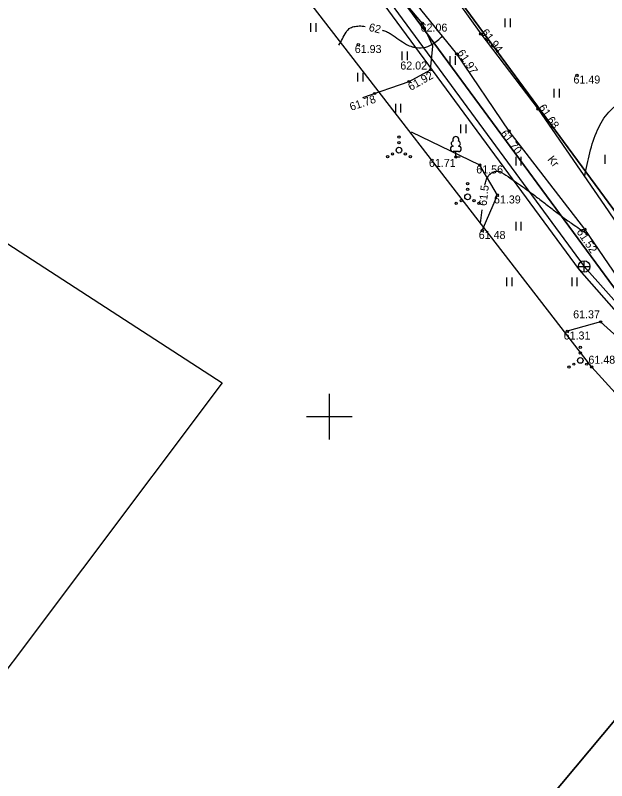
# Model space of a CAD drawing. Extents: x 643123 to 643699, y 6456101 to 6456901.
# Drawn here: x 643472.5 to 643524.3, y 6456218.1 to 6456285.1 of the extents above; entities that cross this region are included whole.
import ezdxf

# ---------------------------------------------------------------- set-up
doc = ezdxf.new("R2010")
doc.units = 0
for name, color, linetype in [('AED', 7, 'Continuous'), ('ELKAEV', 7, 'Continuous'), ('HALJASTUS', 7, 'Continuous'), ('KKAEV', 7, 'Continuous'), ('KTRASS', 7, 'Continuous'), ('MOOTPIIR', 7, 'Continuous'), ('PIIR', 7, 'Continuous'), ('PUU', 7, 'Continuous'), ('SIRAJATIS', 7, 'Continuous'), ('TEE', 7, 'Continuous'), ('VORK', 7, 'Continuous'), ('VTRASS', 7, 'Continuous')]:
    doc.layers.add(name, color=color, linetype=linetype)

msp = doc.modelspace()

# ---------------------------------------------------------------- linework, layer by layer
at = {"layer": 'AED'}
msp.add_lwpolyline([(643502.928, 6456277.914), (643506.987, 6456279.325), (643508.876, 6456280.344), (643509.065, 6456282.421), (643508.166, 6456284.403), (643502.233, 6456291.456), (643500.382, 6456293.044), (643496.358, 6456294.496), (643496.8, 6456296.879), (643495.798, 6456301.091), (643491.105, 6456307.282), (643484.7, 6456315.731), (643479.324, 6456323.309), (643474.892, 6456329.404), (643468.305, 6456338.486), (643467.057, 6456339.733), (643462.296, 6456339.962), (643459.149, 6456338.878), (643454.288, 6456336.123)], dxfattribs=at)
at = {"layer": 'ELKAEV'}
for centre in [(643508.166, 6456284.403), (643513.264, 6456283.488), (643502.545, 6456282.546), (643511.16, 6456281.737), (643508.876, 6456280.344), (643506.987, 6456279.325), (643521.69, 6456279.875), (643503.97, 6456278.276), (643518.287, 6456276.912), (643515.75, 6456274.983), (643511.081, 6456272.714), (643513.182, 6456272.007), (643514.732, 6456269.383), (643513.397, 6456266.276), (643522.378, 6456266.393), (643523.76, 6456258.295), (643520.833, 6456257.477)]:
    msp.add_circle(centre, 0.1, dxfattribs=at)
at = {"layer": 'HALJASTUS'}
for p, q in [((643515.382, 6456284.838), (643515.382, 6456284.077)), ((643515.837, 6456284.838), (643515.837, 6456284.077)), ((643498.374, 6456284.435), (643498.374, 6456283.674)), ((643498.829, 6456284.435), (643498.829, 6456283.674)), ((643506.369, 6456281.942), (643506.369, 6456281.181)), ((643506.824, 6456281.942), (643506.824, 6456281.181)), ((643510.556, 6456281.536), (643510.556, 6456280.775)), ((643511.012, 6456281.536), (643511.012, 6456280.775)), ((643502.487, 6456280.087), (643502.487, 6456279.326)), ((643502.942, 6456280.087), (643502.942, 6456279.326)), ((643519.669, 6456278.693), (643519.669, 6456277.932)), ((643520.124, 6456278.693), (643520.124, 6456277.932)), ((643505.798, 6456277.377), (643505.798, 6456276.616)), ((643506.253, 6456277.377), (643506.253, 6456276.616)), ((643511.492, 6456275.555), (643511.492, 6456274.794)), ((643511.947, 6456275.555), (643511.947, 6456274.794)), ((643516.325, 6456272.739), (643516.325, 6456271.978)), ((643516.78, 6456272.739), (643516.78, 6456271.978)), ((643524.13, 6456272.896), (643524.13, 6456272.135)), ((643516.325, 6456267.042), (643516.325, 6456266.281)), ((643516.78, 6456267.042), (643516.78, 6456266.281)), ((643515.53, 6456262.172), (643515.53, 6456261.411)), ((643515.985, 6456262.172), (643515.985, 6456261.411)), ((643521.224, 6456262.172), (643521.224, 6456261.411)), ((643521.679, 6456262.172), (643521.679, 6456261.411))]:
    msp.add_line(p, q, dxfattribs=at)
for points in [[(643513.397, 6456266.276), (643514.732, 6456269.383), (643513.182, 6456272.007), (643507.201, 6456274.905)], [(643530.845, 6456245.278), (643531.906, 6456248.071), (643526.643, 6456255.708), (643523.76, 6456258.295), (643520.833, 6456257.477)]]:
    msp.add_lwpolyline(points, dxfattribs=at)
for centre, radius in [((643506.106, 6456274.467), 0.1), ((643506.106, 6456273.967), 0.1), ((643506.106, 6456273.317), 0.25), ((643505.106, 6456272.742), 0.1), ((643505.541, 6456272.992), 0.1), ((643506.671, 6456272.992), 0.1), ((643507.106, 6456272.742), 0.1), ((643512.114, 6456270.385), 0.1), ((643512.114, 6456269.885), 0.1), ((643512.114, 6456269.235), 0.25), ((643511.114, 6456268.66), 0.1), ((643511.549, 6456268.91), 0.1), ((643512.679, 6456268.91), 0.1), ((643513.114, 6456268.66), 0.1), ((643521.979, 6456256.066), 0.1), ((643521.979, 6456255.566), 0.1), ((643521.414, 6456254.591), 0.1), ((643521.979, 6456254.916), 0.25), ((643522.544, 6456254.591), 0.1), ((643520.979, 6456254.341), 0.1), ((643522.979, 6456254.341), 0.1)]:
    msp.add_circle(centre, radius, dxfattribs=at)
at = {"layer": 'KKAEV'}
for p, q in [((643522.32, 6456262.64), (643522.32, 6456263.64)), ((643521.82, 6456263.14), (643522.82, 6456263.14))]:
    msp.add_line(p, q, dxfattribs=at)
msp.add_circle((643522.32, 6456263.14), 0.5, dxfattribs=at)
at = {"layer": 'KTRASS'}
for p, q in [((643503.27, 6456289.06), (643522.32, 6456263.14)), ((643522.31, 6456263.13), (643542.59, 6456240.35))]:
    msp.add_line(p, q, dxfattribs=at)
at = {"layer": 'MOOTPIIR'}
msp.add_lwpolyline([(643444.736, 6456376.761), (643458.837, 6456369.535), (643514.013, 6456367.012), (643600.264, 6456357.043), (643614.48, 6456310.922), (643610.825, 6456300.071), (643565.027, 6456240.194), (643548.127, 6456226.709), (643522.979, 6456254.341), (643461.859, 6456333.339), (643451.284, 6456335.372), (643428.144, 6456353.969), (643425.102, 6456360.135), (643441.39, 6456374.904)], close=True, dxfattribs=at)
at = {"layer": 'PIIR'}
msp.add_lwpolyline([(643601.69, 6456488.57), (643584.91, 6456344.26), (643580.96, 6456327.41), (643574.34, 6456303.84), (643567.81, 6456286.13), (643560.24, 6456268.56), (643542.43, 6456244.32), (643539.8, 6456241.11), (643496, 6456188.8), (643482.7, 6456175.4), (643450.26, 6456136.43), (643424.59, 6456106.45), (643443.56, 6456101.2), (643445.58, 6456104.15), (643470.79, 6456136), (643484.53, 6456152.77), (643494.04, 6456163.38), (643509.04, 6456181.43), (643519.91, 6456194.43), (643549.38, 6456228.03), (643563.7, 6456247.27), (643572.63, 6456263.51), (643594.18, 6456323.66), (643606.2, 6456405.92)], dxfattribs=at)
for points in [[(643542.43, 6456244.32), (643459.95, 6456356.27), (643439.75, 6456383.69), (643436.36, 6456381.47), (643464.49, 6456343.35), (643539.8, 6456241.11)], [(643542.43, 6456244.32), (643560.24, 6456268.56), (643567.81, 6456286.13), (643574.34, 6456303.84), (643580.96, 6456327.41), (643584.91, 6456344.26), (643459.95, 6456356.27)], [(643496, 6456188.8), (643539.8, 6456241.11), (643464.49, 6456343.35), (643402.22, 6456303.53), (643327.72, 6456256.05), (643378.04, 6456252.4), (643420.14, 6456220.75), (643429.85, 6456269.07), (643468.6, 6456267.22), (643490.62, 6456252.95), (643466.15, 6456220.42), (643454.94, 6456197.42)]]:
    msp.add_lwpolyline(points, close=True, dxfattribs=at)
at = {"layer": 'PUU'}
for p, q in [((643511.321, 6456273.189), (643510.841, 6456273.189)), ((643511.081, 6456272.714), (643511.081, 6456273.189)), ((643511.461, 6456272.714), (643511.081, 6456272.714))]:
    msp.add_line(p, q, dxfattribs=at)
for centre, radius, start, end in [((643510.911, 6456273.887), 0.233, 109.02174, 253.14154), ((643511.081, 6456274.234), 0.277, 332.5799, 207.4201), ((643511.251, 6456273.887), 0.233, 286.85082, 70.98591), ((643510.844, 6456273.426), 0.238, 90.0016, 269.3953), ((643511.318, 6456273.426), 0.238, 270.6047, 89.9984)]:
    msp.add_arc(centre, radius, start, end, dxfattribs=at)
at = {"layer": 'SIRAJATIS'}
msp.add_line((643513.242, 6456266.92), (643513.379, 6456268.105), dxfattribs=at)
for points in [[(643500.851, 6456282.493), (643501.474, 6456283.636), (643501.533, 6456283.731), (643501.6, 6456283.815), (643501.758, 6456283.954), (643502.154, 6456284.127), (643502.628, 6456284.183), (643502.885, 6456284.176), (643503.149, 6456284.151)], [(643504.651, 6456283.811), (643504.75, 6456283.783), (643505.092, 6456283.653), (643505.429, 6456283.467), (643506.093, 6456283.011), (643506.761, 6456282.577), (643507.275, 6456282.362), (643507.363, 6456282.341), (643507.451, 6456282.325), (643508.25, 6456282.3), (643508.996, 6456282.573), (643509.921, 6456283.306)], [(643522.366, 6456271.001), (643523.49, 6456275.102), (643524.475, 6456276.65), (643525.186, 6456277.304), (643525.907, 6456277.937), (643526.463, 6456278.393), (643527.059, 6456278.8), (643528.299, 6456279.552), (643529.482, 6456280.348), (643530.464, 6456281.349), (643531.616, 6456282.971)], [(643513.635, 6456270.26), (643513.677, 6456270.464), (643513.736, 6456270.666), (643513.82, 6456270.867), (643513.872, 6456270.967), (643513.901, 6456271.017), (643513.933, 6456271.067), (643514.04, 6456271.197), (643514.172, 6456271.304), (643514.482, 6456271.443), (643514.808, 6456271.47), (643514.959, 6456271.438), (643515.094, 6456271.373), (643515.831, 6456270.878), (643516.567, 6456270.37), (643517.299, 6456269.849), (643518.023, 6456269.319), (643518.871, 6456268.672), (643519.712, 6456268.02), (643520.561, 6456267.378), (643521.43, 6456266.764), (643522.716, 6456265.898)]]:
    msp.add_spline(points, degree=3, dxfattribs=at)
at = {"layer": 'TEE'}
for points in [[(643429.839, 6456360.639), (643436.482, 6456364.117), (643443.199, 6456367.703), (643443.7, 6456371.298), (643441.39, 6456374.904), (643444.736, 6456376.761), (643449.735, 6456368.549), (643452.697, 6456365.087), (643459.412, 6456356.48), (643466.061, 6456347.625), (643470.151, 6456342.035), (643477.443, 6456332.044), (643485.2, 6456321.656), (643492.391, 6456311.685), (643499.62, 6456301.487), (643504.509, 6456295.596), (643510.396, 6456287.543), (643513.264, 6456283.488), (643518.287, 6456276.912), (643524.428, 6456268.013), (643529.263, 6456260.849), (643533.153, 6456255.852), (643538.353, 6456248.74), (643539.542, 6456247.689)], [(643537.513, 6456244.324), (643536.522, 6456246.121), (643530.818, 6456254.367), (643527.323, 6456259.149), (643522.378, 6456266.393), (643515.75, 6456274.983), (643511.16, 6456281.737), (643508.009, 6456285.611), (643502.108, 6456294.017), (643497.607, 6456299.702), (643489.771, 6456309.827), (643482.548, 6456319.795), (643475.261, 6456330.303), (643467.841, 6456340.356), (643462.269, 6456347.611), (643456.841, 6456354.621), (643450.441, 6456361.774), (643448.83, 6456362.912), (643445.231, 6456362.747), (643439.841, 6456360.112), (643431.977, 6456356.043)]]:
    msp.add_lwpolyline(points, dxfattribs=at)
at = {"layer": 'VORK'}
for p, q in [((643500, 6456252), (643500, 6456248)), ((643498, 6456250), (643502, 6456250))]:
    msp.add_line(p, q, dxfattribs=at)
at = {"layer": 'VTRASS'}
msp.add_lwpolyline([(643541.81, 6456240.26), (643521.91, 6456262.84), (643502.86, 6456288.76), (643484.36, 6456312.8), (643466.27, 6456337.17), (643448.99, 6456361.52), (643442.68, 6456358.9), (643429.8, 6456353.92)], dxfattribs=at)

# ---------------------------------------------------------------- texts
at = {"layer": 'ELKAEV'}
for s, p in [(' 62.06', (643507.738, 6456283.69)), (' 61.93', (643501.975, 6456281.818)), (' 62.02', (643505.963, 6456280.372)), (' 61.49', (643521.12, 6456279.147)), (' 61.71', (643508.467, 6456271.851)), (' 61.56', (643512.612, 6456271.279)), (' 61.39', (643514.162, 6456268.655)), (' 61.48', (643512.827, 6456265.548)), (' 61.37', (643521.094, 6456258.602)), (' 61.31', (643520.263, 6456256.749)), (' 61.48', (643522.429, 6456254.632))]:
    msp.add_text(s, height=0.7, dxfattribs=at).set_placement(p)
for s, rotation, p in [(' 61.94', 308.23245, (643513.102, 6456283.804)), (' 61.97', 303.90123, (643511.03, 6456282.059)), (' 61.92', 29.49088, (643506.915, 6456278.368)), (' 61.78', 18.81448, (643501.683, 6456276.665)), (' 61.68', 303.92274, (643518.151, 6456277.267)), (' 61.70', 307.67842, (643514.789, 6456274.955)), (' 61.52', 304.18719, (643521.468, 6456266.381))]:
    msp.add_text(s, height=0.7, rotation=rotation, dxfattribs=at).set_placement(p)
at = {"layer": 'SIRAJATIS'}
for s, rotation, p in [('62', 346.51871, (643503.416, 6456283.766)), ('61.5', 83.39079, (643513.767, 6456268.412))]:
    msp.add_text(s, height=0.7, rotation=rotation, dxfattribs=at).set_placement(p)
at = {"layer": 'TEE'}
msp.add_text('Kr', height=0.7, rotation=308.47036, dxfattribs=at).set_placement((643519.069, 6456272.493))

doc.saveas('drawing.dxf')
